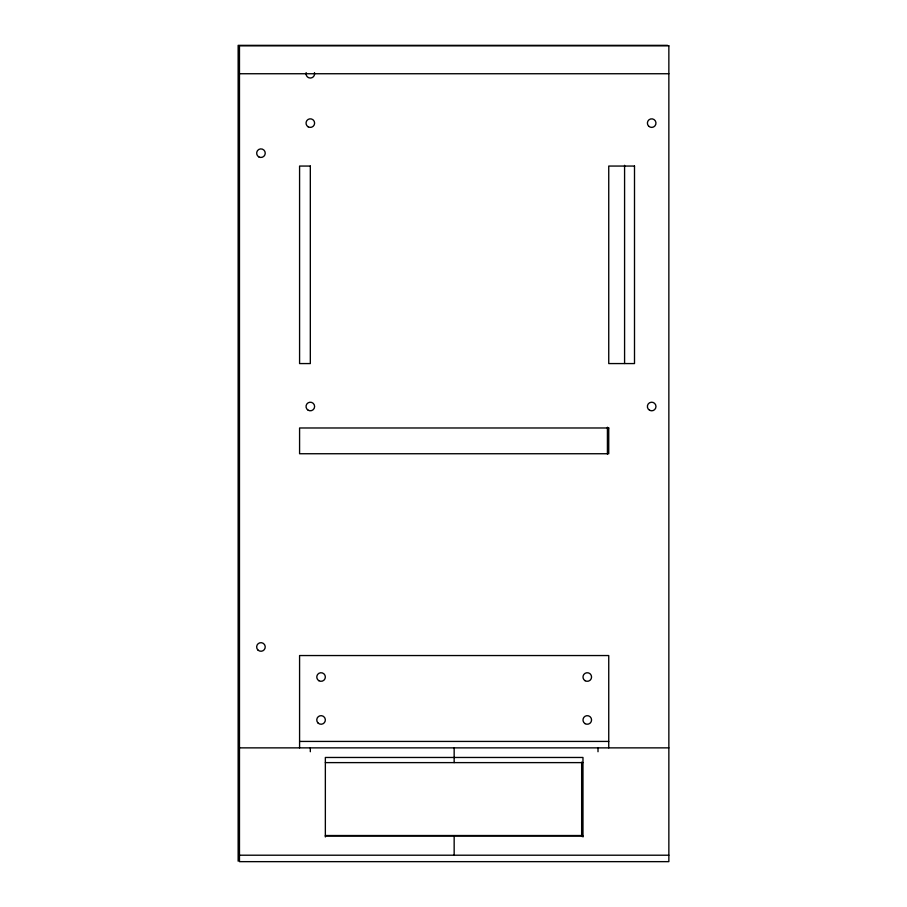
<?xml version="1.0" encoding="UTF-8"?>
<svg xmlns="http://www.w3.org/2000/svg" width="907" height="907" viewBox="0 0 907 907"><rect width="100%" height="100%" fill="white"/><g stroke="black" fill="none" stroke-linecap="round" stroke-linejoin="round"><path stroke-width="1.36" d="M667.529 45.35L238.144 45.35L238.144 861.174M239.471 73.739L668.856 73.739M299.582 741.427L608.744 741.427M239.471 747.867L668.856 747.867M325.352 762.617L582.974 762.617M325.443 835.528L581.648 835.528M325.352 836.005L582.974 836.005M239.471 855.21L668.856 855.21M624.583 165.312L624.583 363.492M608.744 747.867L608.744 655.546L299.582 655.546L299.582 747.867M607.418 427.22L607.418 454.056M598.008 747.867L598.008 751.733M582.974 836.957L582.974 757.47L325.352 757.47L325.352 836.957M581.648 762.141L581.648 836.469M454.158 747.867L454.158 762.617M454.158 836.005L454.158 855.21M310.319 747.867L310.319 751.733M314.468 72.628A4.297 4.297 0 0 1 310.319 78.036A4.297 4.297 0 0 1 306.169 72.628M668.856 45.826L239.471 45.826L239.471 861.65L668.856 861.65L668.856 45.826M310.319 166.06L299.582 166.06L299.582 363.571L310.319 363.571L310.319 166.06M634.503 166.06L608.744 166.06L608.744 363.571L634.503 363.571L634.503 166.06M608.744 427.979L299.582 427.979L299.582 453.738L608.744 453.738L608.744 427.979M257.905 650.002A4.297 4.297 0 0 0 265.093 648.074A4.297 4.297 0 0 0 259.833 642.814A4.297 4.297 0 0 0 257.905 650.002M258.801 156.888A4.297 4.297 0 0 0 265.241 153.17A4.297 4.297 0 0 0 258.801 149.462A4.297 4.297 0 0 0 258.801 156.888M648.641 126.152A4.297 4.297 0 0 0 655.829 124.225A4.297 4.297 0 0 0 650.568 118.976A4.297 4.297 0 0 0 648.641 126.152M308.176 410.225A4.297 4.297 0 0 0 314.616 406.506A4.297 4.297 0 0 0 308.176 402.787A4.297 4.297 0 0 0 308.176 410.225M649.525 410.225A4.297 4.297 0 0 0 655.976 406.506A4.297 4.297 0 0 0 649.525 402.787A4.297 4.297 0 0 0 649.525 410.225M308.176 126.833A4.297 4.297 0 0 0 314.616 123.114A4.297 4.297 0 0 0 308.176 119.395A4.297 4.297 0 0 0 308.176 126.833M318.913 680.738A4.297 4.297 0 0 0 325.352 677.019A4.297 4.297 0 0 0 318.913 673.3A4.297 4.297 0 0 0 318.913 680.738M318.017 722.992A4.297 4.297 0 0 0 325.205 721.065A4.297 4.297 0 0 0 319.944 715.804A4.297 4.297 0 0 0 318.017 722.992M585.128 680.738A4.297 4.297 0 0 0 591.568 677.019A4.297 4.297 0 0 0 585.128 673.3A4.297 4.297 0 0 0 585.128 680.738M585.128 723.673A4.297 4.297 0 0 0 591.568 719.954A4.297 4.297 0 0 0 585.128 716.235A4.297 4.297 0 0 0 585.128 723.673"/></g></svg>
